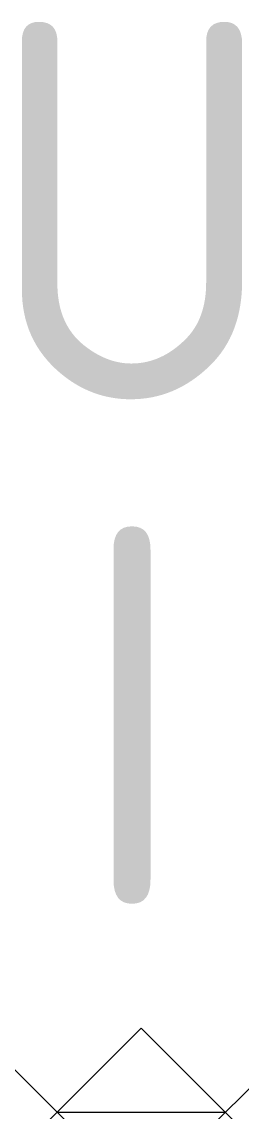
# Model space of a CAD drawing. Extents: x 100.6 to 103.2, y 82 to 95.
import ezdxf
from ezdxf.enums import TextEntityAlignment as Align

# ---------------------------------------------------------------- set-up
doc = ezdxf.new("R2010")
doc.units = 0
doc.header["$LTSCALE"] = 0.2
doc.header["$PDMODE"] = 3
doc.header["$PDSIZE"] = -2
doc.layers.get('0').update_dxf_attribs({"linetype": 'CONTINUOUS'})
doc.layers.add('C', color=7, linetype='CONTINUOUS')
doc.layers.add('T5', color=5, linetype='CONTINUOUS')
doc.styles.get("Standard").update_dxf_attribs({"font": 'ISO'})

msp = doc.modelspace()

# ---------------------------------------------------------------- linework, layer by layer
at = {"color": 0, "linetype": 'CONTINUOUS'}
msp.add_line((101, 82), (103, 82), dxfattribs=at)
at = {"layer": 'C', "color": 0, "linetype": 'CONTINUOUS'}
for p in [(101, 82), (103, 82)]:
    msp.add_point(p, dxfattribs=at)

# ---------------------------------------------------------------- texts
at = {"layer": 'T5', "color": 0, "linetype": 'CONTINUOUS'}
for tag, p in [('U', (101.89, 90.485)), ('I', (101.89, 84.485))]:
    msp.add_attdef(tag, text='', height=4.5, dxfattribs=at).set_placement(p, align=Align.CENTER)

doc.saveas('drawing.dxf')
